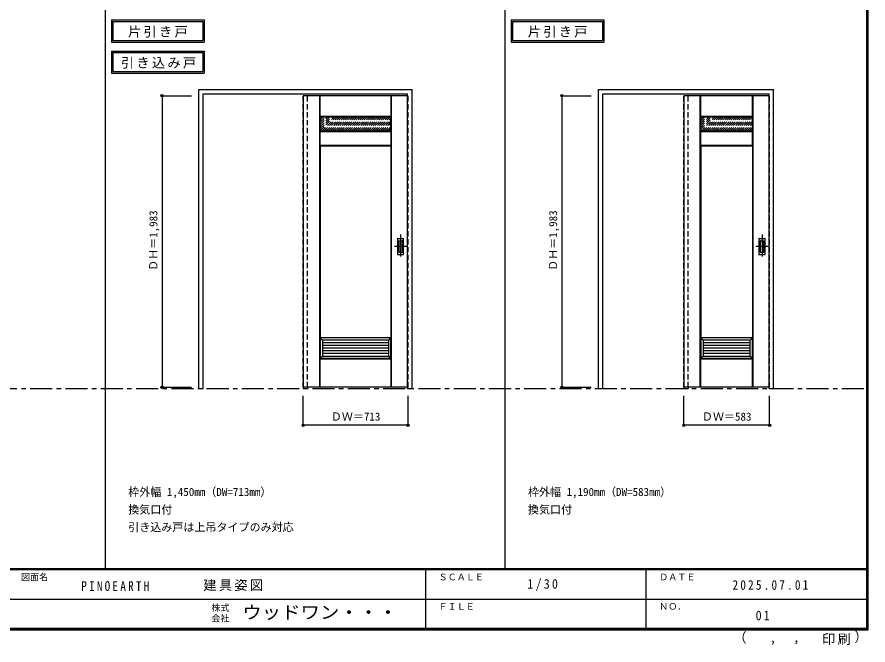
# Model space of a CAD drawing. Units: millimetres, scale not verified. Extents: x -6000 to 5700, y -4307 to 4260.
# Drawn here: x -87 to 5700, y -4307 to -36 of the extents above; entities that cross this region are included whole.
import ezdxf
from ezdxf.enums import TextEntityAlignment as Align

# ---------------------------------------------------------------- set-up
doc = ezdxf.new("R2010")
doc.units = ezdxf.units.MM
doc.header["$LTSCALE"] = 30
doc.header["$PDMODE"] = 32
doc.header["$PDSIZE"] = 15
doc.linetypes.add('CHAIN1', pattern=[8, 5, -1, 1, -1])
doc.linetypes.add('DASHED1', pattern=[1.8, 1.2, -0.6])
for name, color, linetype in [('0-1_通り芯', 4, 'CHAIN1'), ('0-2_扉', 4, 'DASHED1'), ('0-3_仕上げ', 7, 'Continuous'), ('0-4_枠', 3, 'Continuous'), ('0-6_引手', 3, 'Continuous'), ('0-A_文字', 7, 'Continuous'), ('0-B_寸法', 7, 'Continuous'), ('0-C_ハッチ', 4, 'DASHED1'), ('F-1_枠', 6, 'Continuous'), ('F-A_文字', 7, 'Continuous')]:
    doc.layers.add(name, color=color, linetype=linetype)
doc.styles.add('ＭＳ ゴシック', font='')
doc.styles.get('ＭＳ ゴシック').set_extended_font_data('MS Gothic')

msp = doc.modelspace()

# ---------------------------------------------------------------- linework, layer by layer
at = {"layer": '0-1_通り芯'}
for p, q in [((2521.25, -1515.5), (2521.25, -1677.5)), ((4979.75, -1515.5), (4979.75, -1677.5)), ((2562.25, -1596.5), (2480.25, -1596.5)), ((5020.75, -1596.5), (4938.75, -1596.5))]:
    msp.add_line(p, q, dxfattribs=at)
at = {"layer": '0-1_通り芯', "color": 7}
msp.add_line((-2397.5, -2562.5), (5690, -2562.5), dxfattribs=at)
at = {"layer": '0-2_扉', "color": 3, "linetype": 'Continuous'}
for p, q in [((2569.25, -571), (1859.25, -571)), ((1859.25, -571), (1859.25, -2554)), ((5027.75, -571), (4447.75, -571)), ((4447.75, -571), (4447.75, -2554)), ((2569.25, -2554), (1859.25, -2554)), ((5027.75, -2554), (4447.75, -2554))]:
    msp.add_line(p, q, dxfattribs=at)
at = {"layer": '0-2_扉'}
for p, q in [((1859.25, -571), (1859.25, -575)), ((2569.25, -571), (2572.25, -571)), ((4447.75, -571), (4447.75, -575)), ((5027.75, -571), (5030.75, -571))]:
    msp.add_line(p, q, dxfattribs=at)
for points in [[(2569.25, -2554), (2572.25, -2554), (2572.25, -571)], [(5027.75, -2554), (5030.75, -2554), (5030.75, -571)]]:
    msp.add_lwpolyline(points, dxfattribs=at)
at = {"layer": '0-3_仕上げ'}
for p, q in [((1971.25, -2554), (1971.25, -571)), ((1972.75, -714), (1972.75, -571)), ((1974.25, -712.5), (1974.25, -571)), ((2457.25, -712.5), (2457.25, -571)), ((2458.75, -714), (2458.75, -571)), ((2460.25, -2554), (2460.25, -571)), ((4559.75, -2554), (4559.75, -571)), ((4561.25, -714), (4561.25, -571)), ((4562.75, -712.5), (4562.75, -571)), ((4915.75, -712.5), (4915.75, -571)), ((4917.25, -714), (4917.25, -571)), ((4918.75, -2554), (4918.75, -571)), ((1974.25, -712.5), (1972.75, -714)), ((1975.25, -716.5), (1972.75, -714)), ((2457.25, -712.5), (1974.25, -712.5)), ((4562.75, -712.5), (4561.25, -714)), ((4563.75, -716.5), (4561.25, -714)), ((4915.75, -712.5), (4562.75, -712.5)), ((1972.75, -909), (1972.75, -814)), ((1974.25, -907.5), (1974.25, -815.5)), ((2457.25, -815.5), (1974.25, -815.5)), ((2456.25, -811.5), (2458.75, -814)), ((2457.25, -815.5), (2458.75, -814)), ((2457.25, -907.5), (2457.25, -815.5)), ((2458.75, -909), (2458.75, -814)), ((4561.25, -909), (4561.25, -814)), ((4562.75, -907.5), (4562.75, -815.5)), ((4915.75, -815.5), (4562.75, -815.5)), ((4914.75, -811.5), (4917.25, -814)), ((4915.75, -815.5), (4917.25, -814)), ((4915.75, -907.5), (4915.75, -815.5)), ((4917.25, -909), (4917.25, -814)), ((1974.25, -907.5), (1972.75, -909)), ((1975.25, -911.5), (1972.75, -909)), ((1974.25, -907.5), (2457.25, -907.5)), ((4562.75, -907.5), (4561.25, -909)), ((4563.75, -911.5), (4561.25, -909)), ((4562.75, -907.5), (4915.75, -907.5)), ((1975.25, -2218.5), (1990.25, -2233.5)), ((1975.25, -2218.5), (1975.25, -2358.5)), ((2456.25, -2218.5), (1975.25, -2218.5)), ((2441.25, -2233.5), (2456.25, -2218.5)), ((2456.25, -2358.5), (2456.25, -2218.5)), ((4563.75, -2218.5), (4578.75, -2233.5)), ((4563.75, -2218.5), (4563.75, -2358.5)), ((4914.75, -2218.5), (4563.75, -2218.5)), ((4899.75, -2233.5), (4914.75, -2218.5)), ((4914.75, -2358.5), (4914.75, -2218.5)), ((1972.75, -2554), (1972.75, -2361)), ((2457.25, -2362.5), (1974.25, -2362.5)), ((1974.25, -2554), (1974.25, -2362.5)), ((1990.25, -2343.5), (1975.25, -2358.5)), ((1975.25, -2358.5), (2456.25, -2358.5)), ((2456.25, -2358.5), (2441.25, -2343.5)), ((2456.25, -2358.5), (2458.75, -2361)), ((2457.25, -2362.5), (2458.75, -2361)), ((2457.25, -2554), (2457.25, -2362.5)), ((2458.75, -2554), (2458.75, -2361)), ((4561.25, -2554), (4561.25, -2361)), ((4915.75, -2362.5), (4562.75, -2362.5)), ((4562.75, -2554), (4562.75, -2362.5)), ((4578.75, -2343.5), (4563.75, -2358.5)), ((4563.75, -2358.5), (4914.75, -2358.5)), ((4914.75, -2358.5), (4899.75, -2343.5)), ((4914.75, -2358.5), (4917.25, -2361)), ((4915.75, -2362.5), (4917.25, -2361)), ((4915.75, -2554), (4915.75, -2362.5)), ((4917.25, -2554), (4917.25, -2361))]:
    msp.add_line(p, q, dxfattribs=at)
at = {"layer": '0-3_仕上げ', "color": 3}
for p, q in [((2456.25, -716.5), (1975.25, -716.5)), ((1975.25, -811.5), (1975.25, -716.5)), ((2456.25, -811.5), (2456.25, -716.5)), ((4914.75, -716.5), (4563.75, -716.5)), ((4563.75, -811.5), (4563.75, -716.5)), ((4914.75, -811.5), (4914.75, -716.5)), ((2456.25, -811.5), (1975.25, -811.5)), ((4914.75, -811.5), (4563.75, -811.5)), ((1975.25, -911.5), (1975.25, -2358.5)), ((1975.25, -911.5), (2456.25, -911.5)), ((2456.25, -911.5), (2456.25, -2358.5)), ((4563.75, -911.5), (4563.75, -2358.5)), ((4563.75, -911.5), (4914.75, -911.5)), ((4914.75, -911.5), (4914.75, -2358.5)), ((1990.25, -2233.5), (1990.25, -2343.5)), ((2441.25, -2233.5), (1990.25, -2233.5)), ((2441.25, -2251.83), (1990.25, -2251.83)), ((2441.25, -2343.5), (2441.25, -2233.5)), ((4578.75, -2233.5), (4578.75, -2343.5)), ((4899.75, -2233.5), (4578.75, -2233.5)), ((4899.75, -2251.83), (4578.75, -2251.83)), ((4899.75, -2343.5), (4899.75, -2233.5)), ((2441.25, -2270.17), (1990.25, -2270.17)), ((2441.25, -2288.5), (1990.25, -2288.5)), ((2441.25, -2306.83), (1990.25, -2306.83)), ((4899.75, -2270.17), (4578.75, -2270.17)), ((4899.75, -2288.5), (4578.75, -2288.5)), ((4899.75, -2306.83), (4578.75, -2306.83)), ((2456.25, -2358.5), (1975.25, -2358.5)), ((2441.25, -2325.17), (1990.25, -2325.17)), ((1990.25, -2343.5), (2441.25, -2343.5)), ((4914.75, -2358.5), (4563.75, -2358.5)), ((4899.75, -2325.17), (4578.75, -2325.17)), ((4578.75, -2343.5), (4899.75, -2343.5))]:
    msp.add_line(p, q, dxfattribs=at)
at = {"layer": '0-3_仕上げ'}
for points in [[(2457.25, -712.5), (2458.75, -714), (2456.25, -716.5)], [(4915.75, -712.5), (4917.25, -714), (4914.75, -716.5)], [(1974.25, -815.5), (1972.75, -814), (1975.25, -811.5)], [(4562.75, -815.5), (4561.25, -814), (4563.75, -811.5)], [(2457.25, -907.5), (2458.75, -909), (2456.25, -911.5)], [(4915.75, -907.5), (4917.25, -909), (4914.75, -911.5)], [(1974.25, -2362.5), (1972.75, -2361), (1975.25, -2358.5)], [(4562.75, -2362.5), (4561.25, -2361), (4563.75, -2358.5)]]:
    msp.add_lwpolyline(points, dxfattribs=at)
at = {"layer": '0-4_枠'}
for p, q in [((1149.25, -2562.5), (1149.25, -527.5)), ((1149.25, -527.5), (2599.25, -527.5)), ((1179.25, -557.5), (2569.25, -557.5)), ((1179.25, -2562.5), (1179.25, -557.5)), ((2569.25, -2562.5), (2569.25, -557.5)), ((2599.25, -2562.5), (2599.25, -527.5)), ((3867.75, -2562.5), (3867.75, -527.5)), ((3867.75, -527.5), (5057.75, -527.5)), ((3897.75, -557.5), (5027.75, -557.5)), ((3897.75, -2562.5), (3897.75, -557.5)), ((5027.75, -2562.5), (5027.75, -557.5)), ((5057.75, -2562.5), (5057.75, -527.5)), ((1149.25, -2562.5), (1179.25, -2562.5)), ((1859.25, -2554), (1859.25, -2562.5)), ((1859.25, -2562.5), (1889.25, -2562.5)), ((1889.25, -2554), (1889.25, -2562.5)), ((2569.25, -2562.5), (2599.25, -2562.5)), ((3867.75, -2562.5), (3897.75, -2562.5)), ((4447.75, -2554), (4447.75, -2562.5)), ((4447.75, -2562.5), (4477.75, -2562.5)), ((4477.75, -2554), (4477.75, -2562.5)), ((5027.75, -2562.5), (5057.75, -2562.5))]:
    msp.add_line(p, q, dxfattribs=at)
at = {"layer": '0-4_枠', "color": 4, "linetype": 'DASHED1'}
for p, q in [((1859.25, -2554), (1859.25, -557.5)), ((1889.25, -2554), (1889.25, -557.5)), ((4447.75, -2554), (4447.75, -557.5)), ((4477.75, -2554), (4477.75, -557.5))]:
    msp.add_line(p, q, dxfattribs=at)
at = {"layer": '0-6_引手'}
for p, q in [((2500.25, -1543), (2500.25, -1650)), ((2501.75, -1541.5), (2540.75, -1541.5)), ((2542.25, -1650), (2542.25, -1543)), ((4958.75, -1543), (4958.75, -1650)), ((4960.25, -1541.5), (4999.25, -1541.5)), ((5000.75, -1650), (5000.75, -1543)), ((2501.75, -1651.5), (2540.75, -1651.5)), ((4960.25, -1651.5), (4999.25, -1651.5))]:
    msp.add_line(p, q, dxfattribs=at)
at = {"layer": '0-6_引手', "color": 7}
for p, q in [((2508.75, -1559), (2508.75, -1634)), ((2510.25, -1557.5), (2532.25, -1557.5)), ((2533.75, -1634), (2533.75, -1559)), ((4967.25, -1559), (4967.25, -1634)), ((4968.75, -1557.5), (4990.75, -1557.5)), ((4992.25, -1634), (4992.25, -1559)), ((2510.25, -1635.5), (2532.25, -1635.5)), ((4968.75, -1635.5), (4990.75, -1635.5))]:
    msp.add_line(p, q, dxfattribs=at)
at = {"layer": '0-6_引手'}
for centre, start, end in [((2501.75, -1543), 90, 180), ((2540.75, -1543), 0, 90), ((4960.25, -1543), 90, 180), ((4999.25, -1543), 0, 90), ((2501.75, -1650), 180, 270), ((2540.75, -1650), 270, 0), ((4960.25, -1650), 180, 270), ((4999.25, -1650), 270, 0)]:
    msp.add_arc(centre, 1.5, start, end, dxfattribs=at)
at = {"layer": '0-6_引手', "color": 7}
for centre, start, end in [((2510.25, -1559), 90, 180), ((2532.25, -1559), 0, 90), ((4968.75, -1559), 90, 180), ((4990.75, -1559), 0, 90), ((2510.25, -1634), 180, 270), ((2532.25, -1634), 270, 0), ((4968.75, -1634), 180, 270), ((4990.75, -1634), 270, 0)]:
    msp.add_arc(centre, 1.5, start, end, dxfattribs=at)
at = {"layer": '0-A_文字'}
for p, q in [((555, -55.5), (555, -205.5)), ((3273.5, -55.5), (3273.5, -205.5)), ((565, -65.5), (565, -195.5)), ((565, -65.5), (1176.03, -65.5)), ((1176.03, -65.5), (1176.03, -195.5)), ((3283.5, -65.5), (3283.5, -195.5)), ((3283.5, -65.5), (3894.53, -65.5)), ((3894.53, -65.5), (3894.53, -195.5)), ((555, -205.5), (1186.03, -205.5)), ((565, -195.5), (1176.03, -195.5)), ((3273.5, -205.5), (3904.53, -205.5)), ((3283.5, -195.5), (3894.53, -195.5)), ((555, -266.97), (555, -416.97)), ((565, -276.97), (565, -406.97)), ((565, -276.97), (1176.03, -276.97)), ((1176.03, -276.97), (1176.03, -406.97)), ((555, -416.97), (1186.03, -416.97)), ((565, -406.97), (1176.03, -406.97))]:
    msp.add_line(p, q, dxfattribs=at)
for points in [[(555, -55.5), (1186.03, -55.5), (1186.03, -205.5)], [(3273.5, -55.5), (3904.53, -55.5), (3904.53, -205.5)], [(555, -266.97), (1186.03, -266.97), (1186.03, -416.97)]]:
    msp.add_lwpolyline(points, dxfattribs=at)
at = {"layer": '0-B_寸法', "color": 4}
for p, q in [((899.25, -571), (899.25, -2554)), ((899.25, -571), (1099.25, -571)), ((3617.75, -571), (3617.75, -2554)), ((3617.75, -571), (3817.75, -571)), ((899.25, -2554), (1099.25, -2554)), ((3617.75, -2554), (3817.75, -2554)), ((2572.25, -2812.5), (2572.25, -2612.5)), ((5030.75, -2812.5), (5030.75, -2612.5))]:
    msp.add_line(p, q, dxfattribs=at)
for points in [[(2572.25, -2812.5), (1859.25, -2812.5), (1859.25, -2612.5)], [(5030.75, -2812.5), (4447.75, -2812.5), (4447.75, -2612.5)]]:
    msp.add_lwpolyline(points, dxfattribs=at)
at = {"layer": '0-B_寸法'}
for p in [(899.25, -571), (3617.75, -571), (899.25, -2554), (3617.75, -2554), (1859.25, -2812.5), (2572.25, -2812.5), (4447.75, -2812.5), (5030.75, -2812.5)]:
    msp.add_point(p, dxfattribs=at)
at = {"layer": '0-C_ハッチ'}
for p, q in [((1975.25, -737.3), (1996.05, -716.5)), ((1975.25, -751.44), (2010.19, -716.5)), ((1975.25, -779.73), (2038.48, -716.5)), ((1975.25, -793.87), (2052.62, -716.5)), ((1975.25, -808.01), (2066.76, -716.5)), ((1975.25, -765.58), (2024.33, -716.5)), ((1975.25, -723.16), (1981.91, -716.5)), ((1985.9, -811.5), (2080.9, -716.5)), ((2000.04, -811.5), (2095.04, -716.5)), ((2014.19, -811.5), (2109.19, -716.5)), ((2028.33, -811.5), (2123.33, -716.5)), ((2042.47, -811.5), (2137.47, -716.5)), ((2056.61, -811.5), (2151.61, -716.5)), ((2070.75, -811.5), (2165.75, -716.5)), ((2084.9, -811.5), (2179.9, -716.5)), ((2099.04, -811.5), (2194.04, -716.5)), ((2113.18, -811.5), (2208.18, -716.5)), ((2127.32, -811.5), (2222.32, -716.5)), ((2141.47, -811.5), (2236.47, -716.5)), ((2155.61, -811.5), (2250.61, -716.5)), ((2169.75, -811.5), (2264.75, -716.5)), ((2183.89, -811.5), (2278.89, -716.5)), ((2198.03, -811.5), (2293.03, -716.5)), ((2212.18, -811.5), (2307.18, -716.5)), ((2226.32, -811.5), (2321.32, -716.5)), ((2240.46, -811.5), (2335.46, -716.5)), ((2254.6, -811.5), (2349.6, -716.5)), ((2268.74, -811.5), (2363.74, -716.5)), ((2282.89, -811.5), (2377.89, -716.5)), ((2297.03, -811.5), (2392.03, -716.5)), ((2311.17, -811.5), (2406.17, -716.5)), ((2325.31, -811.5), (2420.31, -716.5)), ((2339.46, -811.5), (2434.46, -716.5)), ((2353.6, -811.5), (2448.6, -716.5)), ((2367.74, -811.5), (2456.25, -722.99)), ((2381.88, -811.5), (2456.25, -737.13)), ((2396.02, -811.5), (2456.25, -751.27)), ((4563.75, -798.08), (4645.33, -716.5)), ((4563.75, -783.94), (4631.19, -716.5)), ((4563.75, -769.79), (4617.04, -716.5)), ((4563.75, -755.65), (4602.9, -716.5)), ((4563.75, -741.51), (4588.76, -716.5)), ((4563.75, -727.37), (4574.62, -716.5)), ((4564.47, -811.5), (4659.47, -716.5)), ((4578.61, -811.5), (4673.61, -716.5)), ((4592.76, -811.5), (4687.76, -716.5)), ((4606.9, -811.5), (4701.9, -716.5)), ((4621.04, -811.5), (4716.04, -716.5)), ((4635.18, -811.5), (4730.18, -716.5)), ((4649.32, -811.5), (4744.32, -716.5)), ((4663.47, -811.5), (4758.47, -716.5)), ((4677.61, -811.5), (4772.61, -716.5)), ((4691.75, -811.5), (4786.75, -716.5)), ((4705.89, -811.5), (4800.89, -716.5)), ((4720.03, -811.5), (4815.03, -716.5)), ((4734.18, -811.5), (4829.18, -716.5)), ((4748.32, -811.5), (4843.32, -716.5)), ((4762.46, -811.5), (4857.46, -716.5)), ((4776.6, -811.5), (4871.6, -716.5)), ((4790.74, -811.5), (4885.74, -716.5)), ((4804.89, -811.5), (4899.89, -716.5)), ((4819.03, -811.5), (4914.03, -716.5)), ((4833.17, -811.5), (4914.75, -729.92)), ((4847.31, -811.5), (4914.75, -744.06)), ((2410.17, -811.5), (2456.25, -765.42)), ((2424.31, -811.5), (2456.25, -779.56)), ((2438.45, -811.5), (2456.25, -793.7)), ((2452.59, -811.5), (2456.25, -807.84)), ((4861.46, -811.5), (4914.75, -758.21)), ((4875.6, -811.5), (4914.75, -772.35)), ((4889.74, -811.5), (4914.75, -786.49)), ((4903.88, -811.5), (4914.75, -800.63))]:
    msp.add_line(p, q, dxfattribs=at)
at = {"layer": 'F-1_枠'}
for p, q in [((515, -3790), (515, 4175)), ((3233.5, -3790), (3233.5, 4175)), ((5690, 4175), (5690, -4205)), ((5695, 4175), (5695, -4205)), ((5700, 4175), (5700, -4205)), ((5700, -3790), (-6000, -3790)), ((5700, -3795), (-6000, -3795)), ((2690, -3795), (2690, -4195)), ((4190, -3795), (4190, -4195)), ((-150, -3995), (5690, -3995.01)), ((5700, -4195), (-6000, -4195)), ((5700, -4200), (-6000, -4200)), ((5700, -4205), (-6000, -4205))]:
    msp.add_line(p, q, dxfattribs=at)

# ---------------------------------------------------------------- texts
at = {"layer": '0-A_文字', "style": 'ＭＳ ゴシック'}
for s, p in [('枠外幅 1,450mm（DW=713mm）', (669.25, -3310)), ('枠外幅 1,190mm（DW=583mm）', (3387.75, -3310)), ('換気口付', (669.25, -3430)), ('換気口付', (3387.75, -3430)), ('引き込み戸は上吊タイプのみ対応', (669.25, -3550))]:
    msp.add_text(s, height=54.99, dxfattribs=at).set_placement(p, align=Align.BOTTOM_LEFT)
at = {"layer": '0-A_文字', "char_height": 65.98, "attachment_point": 7, "style": 'ＭＳ ゴシック'}
for s, insert in [('\\T1.17;片引き戸', (668.02, -175.5)), ('\\T1.17;片引き戸', (3386.52, -175.5)), ('\\T1.17;引き込み戸', (619.66, -386.97))]:
    msp.add_mtext(s, dxfattribs=dict(at, insert=insert))
at = {"layer": '0-B_寸法', "style": 'ＭＳ ゴシック'}
for p in [(884.25, -1762.75), (3602.75, -1762.75)]:
    msp.add_text('ＤＨ＝1,983', height=54.99, rotation=90, dxfattribs=at).set_placement(p, align=Align.BOTTOM_LEFT)
for s, p in [('ＤＷ＝713', (2047, -2797.5)), ('ＤＷ＝583', (4570.5, -2797.5))]:
    msp.add_text(s, height=54.99, dxfattribs=at).set_placement(p, align=Align.BOTTOM_LEFT)
at = {"layer": 'F-A_文字', "style": 'ＭＳ ゴシック'}
for s, height, p in [('図面名', 43.99, (-60, -3880)), ('ＳＣＡＬＥ', 43.99, (2780, -3880)), ('ＤＡＴＥ', 43.99, (4280, -3880)), ('株式', 43.99, (1235, -4089)), ('ＦＩＬＥ', 43.99, (2780, -4080)), ('ＮＯ．', 43.99, (4280, -4080)), ('会社', 43.99, (1235, -4161)), ('（', 65.98, (4784.03, -4308.31)), ('）', 65.98, (5608.4, -4304.13)), (',', 65.98, (5031.28, -4308.31)), (',', 65.98, (5190.2, -4305.53))]:
    msp.add_text(s, height=height, dxfattribs=at).set_placement(p, align=Align.BOTTOM_LEFT)
at = {"layer": 'F-A_文字', "style": 'ＭＳ ゴシック', "width": 1.1}
msp.add_text('ウッドワン・・・', height=87.98, dxfattribs=at).set_placement((1445, -4155), align=Align.BOTTOM_LEFT)
at = {"layer": 'F-A_文字', "char_height": 65.98, "attachment_point": 7, "style": 'ＭＳ ゴシック'}
for s, insert in [('\\T1.39;\\W0.85;PINOEARTH', (350, -3940)), ('\\T1.17;建具姿図', (1180.42, -3940)), ('\\T1.38;\\W0.9;1/30', (3383.75, -3940)), ('\\T1.39;\\W0.85;2025.07.01', (4778.75, -3932.5)), ('\\T1.36;\\W0.9;01', (4936.25, -4140)), ('\\T1.17;印刷', (5388.15, -4306.92))]:
    msp.add_mtext(s, dxfattribs=dict(at, insert=insert))

doc.saveas('drawing.dxf')
